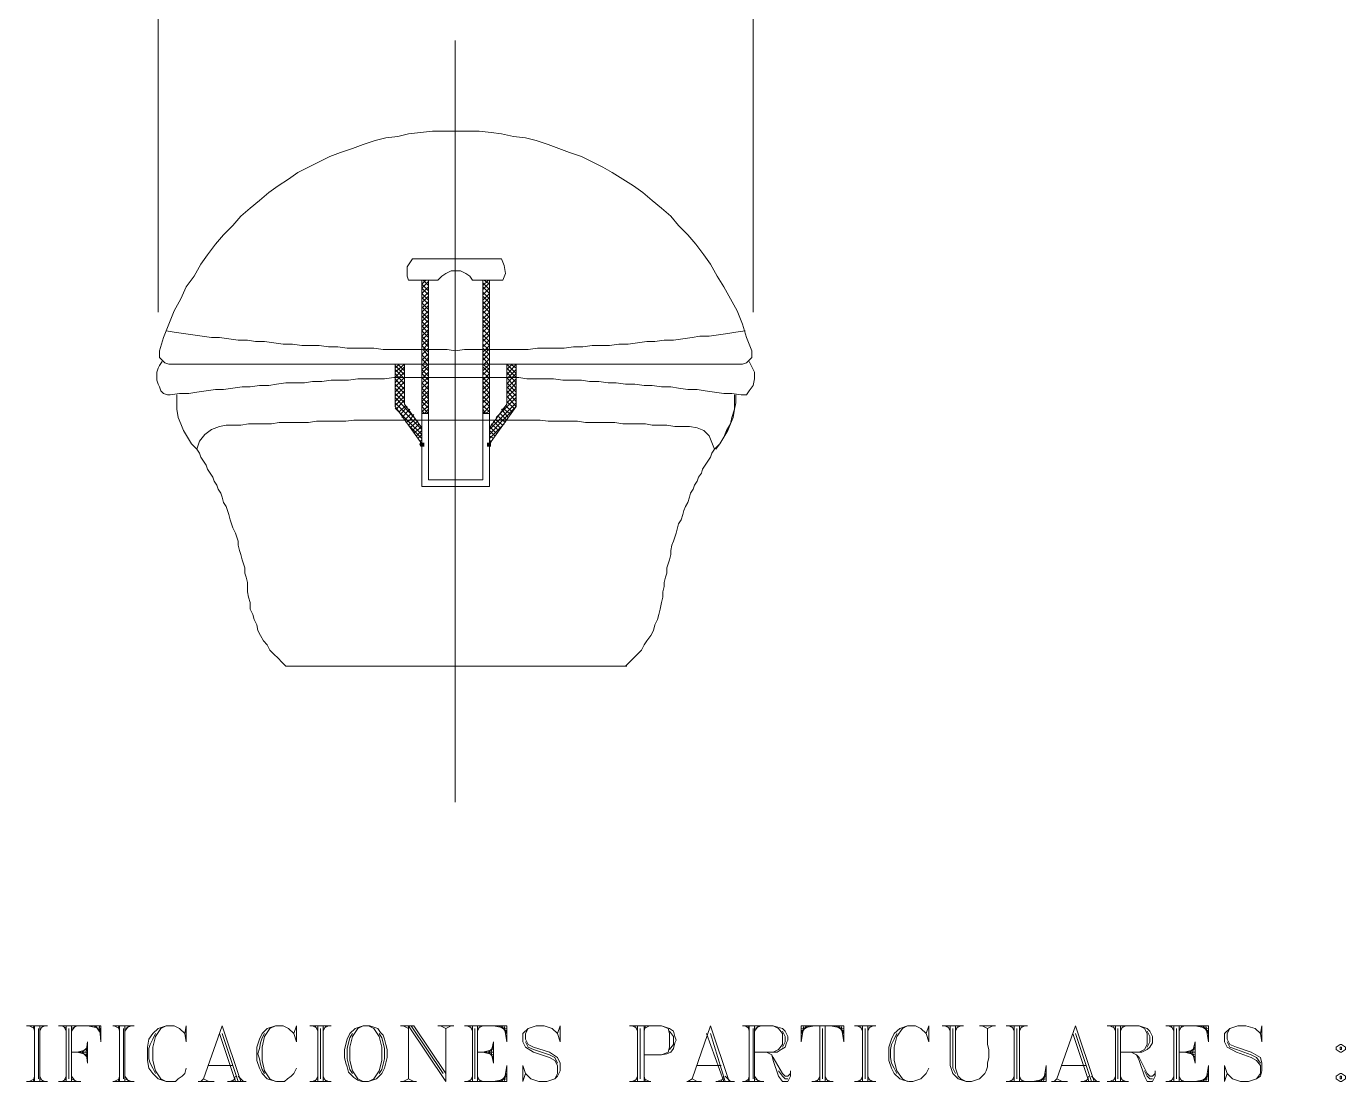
# Model space of a CAD drawing. Extents: x 604418 to 606014, y 1310869 to 1312555.
# Drawn here: x 605427.49 to 605445.74, y 1311143.47 to 1311158.07 of the extents above; entities that cross this region are included whole.
import ezdxf

# ---------------------------------------------------------------- set-up
doc = ezdxf.new("R2010")
doc.units = 0
doc.header["$MEASUREMENT"] = 0
doc.layers.get('0').update_dxf_attribs({"color": 10})

msp = doc.modelspace()

# ---------------------------------------------------------------- hatches: boundary and pattern name
at = {"lineweight": 13}
for points in [[(605432.993, 1311152.29), (605432.993, 1311152.308), (605432.956, 1311152.308), (605432.937, 1311152.308), (605432.919, 1311152.29), (605432.937, 1311152.253), (605432.956, 1311152.253), (605432.993, 1311152.253)], [(605433.914, 1311152.29), (605433.914, 1311152.308), (605433.895, 1311152.308), (605433.858, 1311152.308), (605433.858, 1311152.29), (605433.858, 1311152.253), (605433.895, 1311152.253), (605433.914, 1311152.253)]]:
    msp.add_hatch(color=7, dxfattribs=at).paths.add_polyline_path(points)

# ---------------------------------------------------------------- linework, layer by layer
at = {"color": 7, "lineweight": 13}
for points in [[(605429.309, 1311154.113), (605429.309, 1311160.117)], [(605437.542, 1311154.113), (605437.542, 1311160.117)], [(605433.416, 1311147.335), (605433.416, 1311157.87)], [(605437.523, 1311153.579), (605437.45, 1311153.763), (605437.395, 1311153.947), (605437.321, 1311154.132), (605437.229, 1311154.297), (605437.137, 1311154.463), (605437.045, 1311154.61), (605436.952, 1311154.776), (605436.86, 1311154.905), (605436.75, 1311155.053), (605436.639, 1311155.181), (605436.51, 1311155.31), (605436.4, 1311155.439), (605436.271, 1311155.55), (605436.142, 1311155.66), (605436.013, 1311155.771), (605435.884, 1311155.863), (605435.737, 1311155.955), (605435.59, 1311156.047), (605435.461, 1311156.121), (605435.313, 1311156.194), (605435.166, 1311156.268), (605435, 1311156.323), (605434.853, 1311156.379), (605434.705, 1311156.434), (605434.54, 1311156.489), (605434.392, 1311156.526), (605434.227, 1311156.544), (605434.061, 1311156.581), (605433.914, 1311156.6), (605433.748, 1311156.618), (605433.582, 1311156.618), (605433.416, 1311156.618), (605433.269, 1311156.618), (605433.103, 1311156.618), (605432.937, 1311156.6), (605432.772, 1311156.581), (605432.624, 1311156.544), (605432.458, 1311156.526), (605432.311, 1311156.489), (605432.145, 1311156.434), (605431.998, 1311156.379), (605431.832, 1311156.323), (605431.685, 1311156.268), (605431.538, 1311156.194), (605431.39, 1311156.121), (605431.243, 1311156.047), (605431.114, 1311155.955), (605430.967, 1311155.863), (605430.838, 1311155.771), (605430.709, 1311155.66), (605430.58, 1311155.55), (605430.451, 1311155.439), (605430.34, 1311155.31), (605430.211, 1311155.181), (605430.101, 1311155.053), (605429.99, 1311154.905), (605429.898, 1311154.776), (605429.806, 1311154.61), (605429.696, 1311154.463), (605429.622, 1311154.297), (605429.53, 1311154.132), (605429.456, 1311153.947), (605429.383, 1311153.763), (605429.327, 1311153.579)], [(605432.827, 1311154.85), (605432.79, 1311154.795), (605432.753, 1311154.739), (605432.753, 1311154.684), (605432.753, 1311154.61), (605432.772, 1311154.555)], [(605432.827, 1311154.85), (605434.061, 1311154.85)], [(605434.079, 1311154.555), (605434.116, 1311154.647), (605434.098, 1311154.758), (605434.061, 1311154.85)], [(605433.656, 1311154.555), (605433.619, 1311154.61), (605433.564, 1311154.647), (605433.49, 1311154.684), (605433.416, 1311154.684), (605433.361, 1311154.684), (605433.287, 1311154.647), (605433.232, 1311154.61), (605433.177, 1311154.555)], [(605432.772, 1311154.555), (605433.177, 1311154.555)], [(605432.956, 1311154.555), (605433.048, 1311154.555)], [(605432.956, 1311154.5), (605433.011, 1311154.555)], [(605432.956, 1311151.7), (605432.956, 1311154.555)], [(605432.956, 1311154.445), (605433.048, 1311154.537)], [(605433.048, 1311154.408), (605432.956, 1311154.5)], [(605432.956, 1311154.371), (605433.048, 1311154.463)], [(605433.048, 1311154.482), (605432.974, 1311154.555)], [(605433.048, 1311154.537), (605433.048, 1311154.555)], [(605433.048, 1311151.793), (605433.048, 1311154.555)], [(605433.656, 1311154.555), (605434.079, 1311154.555)], [(605433.803, 1311154.555), (605433.895, 1311154.555)], [(605433.803, 1311154.482), (605433.877, 1311154.555)], [(605433.803, 1311154.555), (605433.803, 1311154.555)], [(605433.803, 1311151.793), (605433.803, 1311154.555)], [(605433.803, 1311154.426), (605433.895, 1311154.518)], [(605433.895, 1311154.426), (605433.803, 1311154.518)], [(605433.895, 1311154.371), (605433.803, 1311154.463)], [(605433.895, 1311154.5), (605433.821, 1311154.555)], [(605433.895, 1311151.7), (605433.895, 1311154.555)], [(605433.048, 1311154.353), (605432.956, 1311154.445)], [(605432.956, 1311154.297), (605433.048, 1311154.389)], [(605433.048, 1311154.279), (605432.956, 1311154.371)], [(605432.956, 1311154.242), (605433.048, 1311154.334)], [(605433.048, 1311154.224), (605432.956, 1311154.316)], [(605433.803, 1311154.353), (605433.895, 1311154.445)], [(605433.895, 1311154.297), (605433.803, 1311154.389)], [(605433.803, 1311154.279), (605433.895, 1311154.371)], [(605433.895, 1311154.242), (605433.803, 1311154.334)], [(605433.803, 1311154.224), (605433.895, 1311154.316)], [(605432.956, 1311154.168), (605433.048, 1311154.261)], [(605433.048, 1311154.15), (605432.956, 1311154.242)], [(605432.956, 1311154.113), (605433.048, 1311154.205)], [(605433.048, 1311154.095), (605432.956, 1311154.187)], [(605432.956, 1311154.04), (605433.048, 1311154.132)], [(605433.048, 1311154.021), (605432.956, 1311154.113)], [(605433.803, 1311154.15), (605433.895, 1311154.261)], [(605433.895, 1311154.168), (605433.803, 1311154.261)], [(605433.895, 1311154.113), (605433.803, 1311154.205)], [(605433.803, 1311154.095), (605433.895, 1311154.187)], [(605433.895, 1311154.04), (605433.803, 1311154.132)], [(605433.803, 1311154.021), (605433.895, 1311154.113)], [(605432.956, 1311153.984), (605433.048, 1311154.076)], [(605433.048, 1311153.966), (605432.956, 1311154.058)], [(605432.956, 1311153.911), (605433.048, 1311154.003)], [(605433.048, 1311153.892), (605432.956, 1311153.984)], [(605432.956, 1311153.855), (605433.048, 1311153.947)], [(605433.048, 1311153.819), (605432.956, 1311153.929)], [(605433.803, 1311153.966), (605433.895, 1311154.058)], [(605433.895, 1311153.966), (605433.803, 1311154.058)], [(605433.895, 1311153.911), (605433.803, 1311154.003)], [(605433.803, 1311153.892), (605433.895, 1311153.984)], [(605433.895, 1311153.855), (605433.803, 1311153.947)], [(605433.803, 1311153.837), (605433.895, 1311153.929)], [(605429.42, 1311153.855), (605429.53, 1311153.837), (605429.659, 1311153.819), (605429.788, 1311153.8), (605429.917, 1311153.782), (605430.046, 1311153.763), (605430.156, 1311153.763), (605430.285, 1311153.745), (605430.414, 1311153.726), (605430.543, 1311153.726), (605430.654, 1311153.708), (605430.782, 1311153.708), (605430.911, 1311153.69), (605431.04, 1311153.671), (605431.169, 1311153.671), (605431.298, 1311153.653), (605431.409, 1311153.653), (605431.538, 1311153.653), (605431.667, 1311153.634), (605431.795, 1311153.634), (605431.924, 1311153.616), (605432.035, 1311153.616), (605432.164, 1311153.616), (605432.293, 1311153.616), (605432.422, 1311153.598), (605432.551, 1311153.598), (605432.661, 1311153.598), (605432.79, 1311153.598), (605432.919, 1311153.598), (605433.048, 1311153.598), (605433.177, 1311153.598), (605433.306, 1311153.598), (605433.416, 1311153.579), (605433.545, 1311153.598), (605433.674, 1311153.598), (605433.803, 1311153.598), (605433.932, 1311153.598), (605434.061, 1311153.598), (605434.171, 1311153.598), (605434.3, 1311153.598), (605434.429, 1311153.598), (605434.558, 1311153.616), (605434.687, 1311153.616), (605434.798, 1311153.616), (605434.927, 1311153.616), (605435.055, 1311153.634), (605435.184, 1311153.634), (605435.313, 1311153.653), (605435.442, 1311153.653), (605435.553, 1311153.653), (605435.682, 1311153.671), (605435.811, 1311153.671), (605435.939, 1311153.69), (605436.068, 1311153.708), (605436.179, 1311153.708), (605436.308, 1311153.726), (605436.437, 1311153.726), (605436.566, 1311153.745), (605436.695, 1311153.763), (605436.805, 1311153.782), (605436.934, 1311153.782), (605437.063, 1311153.8), (605437.192, 1311153.819), (605437.302, 1311153.837), (605437.431, 1311153.855)], [(605432.956, 1311153.782), (605433.048, 1311153.874)], [(605433.048, 1311153.763), (605432.956, 1311153.855)], [(605432.956, 1311153.726), (605433.048, 1311153.819)], [(605433.048, 1311153.69), (605432.956, 1311153.782)], [(605432.956, 1311153.653), (605433.048, 1311153.745)], [(605433.048, 1311153.634), (605432.956, 1311153.726)], [(605433.895, 1311153.782), (605433.803, 1311153.874)], [(605433.803, 1311153.763), (605433.895, 1311153.855)], [(605433.803, 1311153.708), (605433.895, 1311153.8)], [(605433.895, 1311153.708), (605433.803, 1311153.8)], [(605433.895, 1311153.653), (605433.803, 1311153.745)], [(605433.803, 1311153.634), (605433.895, 1311153.726)], [(605429.327, 1311153.579), (605429.327, 1311153.524), (605429.327, 1311153.487), (605429.364, 1311153.45), (605429.401, 1311153.413), (605429.456, 1311153.395)], [(605432.956, 1311153.653), (605433.048, 1311153.561)], [(605432.956, 1311153.524), (605433.029, 1311153.598)], [(605432.956, 1311153.598), (605432.974, 1311153.598)], [(605432.956, 1311153.598), (605432.974, 1311153.598), (605433.048, 1311153.505)], [(605432.956, 1311153.45), (605433.048, 1311153.542)], [(605432.974, 1311153.598), (605433.048, 1311153.69)], [(605433.029, 1311153.598), (605433.048, 1311153.616)], [(605433.877, 1311153.598), (605433.803, 1311153.671)], [(605433.895, 1311153.653), (605433.803, 1311153.561)], [(605433.821, 1311153.598), (605433.803, 1311153.616)], [(605433.895, 1311153.598), (605433.877, 1311153.598), (605433.803, 1311153.505)], [(605433.803, 1311153.45), (605433.895, 1311153.542)], [(605433.895, 1311153.45), (605433.803, 1311153.542)], [(605433.895, 1311153.524), (605433.821, 1311153.598)], [(605433.895, 1311153.579), (605433.877, 1311153.598)], [(605437.395, 1311153.395), (605437.45, 1311153.413), (605437.487, 1311153.45), (605437.523, 1311153.487), (605437.523, 1311153.524), (605437.523, 1311153.579)], [(605429.364, 1311153.432), (605429.327, 1311153.376), (605429.309, 1311153.34), (605429.291, 1311153.284), (605429.291, 1311153.229), (605429.291, 1311153.174), (605429.309, 1311153.119), (605429.327, 1311153.082), (605429.346, 1311153.027)], [(605429.456, 1311153.395), (605437.395, 1311153.395)], [(605432.587, 1311153.284), (605432.716, 1311153.395)], [(605432.587, 1311153.34), (605432.643, 1311153.395)], [(605432.587, 1311153.395), (605432.587, 1311152.806), (605432.956, 1311152.29)], [(605432.716, 1311153.248), (605432.587, 1311153.376)], [(605432.716, 1311153.303), (605432.624, 1311153.395)], [(605432.716, 1311153.376), (605432.698, 1311153.395)], [(605432.716, 1311153.395), (605432.716, 1311152.842), (605432.956, 1311152.511)], [(605433.048, 1311153.432), (605432.956, 1311153.524)], [(605433.048, 1311153.376), (605432.956, 1311153.469)], [(605432.956, 1311153.321), (605433.048, 1311153.395)], [(605432.956, 1311153.395), (605432.974, 1311153.395)], [(605433.048, 1311153.303), (605432.956, 1311153.395)], [(605432.974, 1311153.395), (605433.048, 1311153.487)], [(605433.048, 1311153.395), (605433.048, 1311153.432)], [(605433.416, 1311153.395), (605436.658, 1311153.395)], [(605433.877, 1311153.395), (605433.803, 1311153.487)], [(605433.803, 1311153.376), (605433.895, 1311153.469)], [(605433.803, 1311153.395), (605433.803, 1311153.413)], [(605433.803, 1311153.303), (605433.895, 1311153.395)], [(605433.895, 1311153.321), (605433.803, 1311153.395)], [(605433.895, 1311153.395), (605433.877, 1311153.395)], [(605434.135, 1311153.376), (605434.153, 1311153.395)], [(605434.135, 1311153.321), (605434.208, 1311153.395)], [(605434.135, 1311153.248), (605434.263, 1311153.395)], [(605434.263, 1311153.266), (605434.135, 1311153.395)], [(605434.135, 1311152.842), (605434.135, 1311153.395)], [(605434.263, 1311153.34), (605434.19, 1311153.395)], [(605434.263, 1311153.395), (605434.263, 1311153.395)], [(605434.263, 1311152.806), (605434.263, 1311153.395)], [(605437.487, 1311153.027), (605437.542, 1311153.1), (605437.56, 1311153.192), (605437.56, 1311153.284), (605437.523, 1311153.358), (605437.487, 1311153.432)], [(605437.376, 1311152.971), (605437.247, 1311152.99), (605437.137, 1311152.99), (605437.008, 1311153.008), (605436.879, 1311153.027), (605436.768, 1311153.045), (605436.639, 1311153.045), (605436.51, 1311153.063), (605436.4, 1311153.082), (605436.271, 1311153.082), (605436.142, 1311153.1), (605436.032, 1311153.1), (605435.903, 1311153.119), (605435.774, 1311153.119), (605435.645, 1311153.137), (605435.534, 1311153.137), (605435.405, 1311153.155), (605435.276, 1311153.155), (605435.166, 1311153.174), (605435.037, 1311153.174), (605434.908, 1311153.174), (605434.779, 1311153.192), (605434.669, 1311153.192), (605434.54, 1311153.192), (605434.411, 1311153.192), (605434.3, 1311153.211), (605434.171, 1311153.211), (605434.042, 1311153.211), (605433.914, 1311153.211), (605433.803, 1311153.211), (605433.674, 1311153.211), (605433.545, 1311153.211), (605433.435, 1311153.211), (605433.306, 1311153.211), (605433.177, 1311153.211), (605433.048, 1311153.211), (605432.937, 1311153.211), (605432.808, 1311153.211), (605432.68, 1311153.211), (605432.569, 1311153.211), (605432.44, 1311153.192), (605432.311, 1311153.192), (605432.182, 1311153.192), (605432.072, 1311153.192), (605431.943, 1311153.174), (605431.814, 1311153.174), (605431.703, 1311153.174), (605431.574, 1311153.155), (605431.445, 1311153.155), (605431.335, 1311153.137), (605431.206, 1311153.137), (605431.077, 1311153.137), (605430.948, 1311153.119), (605430.838, 1311153.1), (605430.709, 1311153.1), (605430.58, 1311153.082), (605430.469, 1311153.082), (605430.34, 1311153.063), (605430.211, 1311153.045), (605430.101, 1311153.045), (605429.972, 1311153.027), (605429.843, 1311153.008), (605429.733, 1311152.99), (605429.604, 1311152.99), (605429.475, 1311152.971)], [(605432.587, 1311153.211), (605432.716, 1311153.358)], [(605432.716, 1311153.192), (605432.698, 1311153.211), (605432.587, 1311153.321)], [(605432.587, 1311153.137), (605432.643, 1311153.211), (605432.716, 1311153.284)], [(605432.716, 1311153.119), (605432.587, 1311153.266)], [(605432.587, 1311153.082), (605432.716, 1311153.211)], [(605432.716, 1311153.045), (605432.587, 1311153.192)], [(605432.956, 1311153.266), (605433.048, 1311153.358)], [(605433.048, 1311153.229), (605432.956, 1311153.321)], [(605433.048, 1311153.174), (605432.956, 1311153.266)], [(605432.956, 1311153.137), (605433.048, 1311153.211)], [(605432.956, 1311153.192), (605432.974, 1311153.211)], [(605433.048, 1311153.119), (605432.956, 1311153.211)], [(605432.974, 1311153.211), (605433.048, 1311153.284)], [(605433.048, 1311153.211), (605433.048, 1311153.229)], [(605433.895, 1311153.266), (605433.803, 1311153.358)], [(605433.803, 1311153.248), (605433.895, 1311153.34)], [(605433.877, 1311153.211), (605433.803, 1311153.284)], [(605433.803, 1311153.174), (605433.895, 1311153.266)], [(605433.803, 1311153.119), (605433.895, 1311153.211)], [(605433.895, 1311153.119), (605433.803, 1311153.211)], [(605433.803, 1311153.211), (605433.803, 1311153.211)], [(605433.895, 1311153.192), (605433.877, 1311153.211)], [(605434.263, 1311153.211), (605434.135, 1311153.34)], [(605434.135, 1311153.192), (605434.263, 1311153.321)], [(605434.263, 1311153.137), (605434.135, 1311153.284)], [(605434.135, 1311153.119), (605434.208, 1311153.211), (605434.263, 1311153.266)], [(605434.263, 1311153.063), (605434.135, 1311153.211)], [(605434.135, 1311153.063), (605434.263, 1311153.192)], [(605429.346, 1311153.027), (605429.383, 1311152.99), (605429.438, 1311152.971), (605429.475, 1311152.971)], [(605432.587, 1311153.008), (605432.716, 1311153.155)], [(605432.716, 1311152.99), (605432.587, 1311153.119)], [(605432.587, 1311152.953), (605432.716, 1311153.082)], [(605432.716, 1311152.916), (605432.587, 1311153.063)], [(605432.587, 1311152.879), (605432.716, 1311153.027)], [(605432.956, 1311153.063), (605433.048, 1311153.155)], [(605433.048, 1311153.045), (605432.956, 1311153.137)], [(605432.956, 1311152.99), (605433.048, 1311153.1)], [(605433.048, 1311152.971), (605432.956, 1311153.063)], [(605432.956, 1311152.934), (605433.048, 1311153.027)], [(605433.048, 1311152.916), (605432.956, 1311153.008)], [(605433.895, 1311153.063), (605433.803, 1311153.155)], [(605433.803, 1311153.045), (605433.895, 1311153.137)], [(605433.895, 1311152.99), (605433.803, 1311153.1)], [(605433.803, 1311152.99), (605433.895, 1311153.082)], [(605433.895, 1311152.934), (605433.803, 1311153.027)], [(605433.803, 1311152.916), (605433.895, 1311153.008)], [(605434.135, 1311152.99), (605434.263, 1311153.137)], [(605434.263, 1311153.008), (605434.135, 1311153.137)], [(605434.263, 1311152.953), (605434.135, 1311153.082)], [(605434.135, 1311152.934), (605434.263, 1311153.063)], [(605434.263, 1311152.879), (605434.135, 1311153.027)], [(605437.376, 1311152.971), (605437.45, 1311152.971), (605437.487, 1311153.027)], [(605429.567, 1311152.971), (605429.567, 1311152.861), (605429.567, 1311152.769), (605429.585, 1311152.658), (605429.622, 1311152.566), (605429.659, 1311152.474), (605429.714, 1311152.382), (605429.769, 1311152.29), (605429.843, 1311152.216)], [(605432.716, 1311152.861), (605432.587, 1311152.99)], [(605432.587, 1311152.824), (605432.716, 1311152.953)], [(605432.864, 1311152.64), (605432.587, 1311152.934)], [(605432.956, 1311152.492), (605432.587, 1311152.861)], [(605432.606, 1311152.769), (605432.716, 1311152.898)], [(605432.643, 1311152.732), (605432.735, 1311152.824)], [(605432.956, 1311152.879), (605433.048, 1311152.971)], [(605433.048, 1311152.842), (605432.956, 1311152.934)], [(605432.956, 1311152.806), (605433.048, 1311152.898)], [(605433.048, 1311152.787), (605432.956, 1311152.879)], [(605432.956, 1311152.732), (605433.048, 1311152.824)], [(605433.803, 1311152.861), (605433.895, 1311152.953)], [(605433.895, 1311152.861), (605433.803, 1311152.953)], [(605433.895, 1311152.806), (605433.803, 1311152.898)], [(605433.803, 1311152.787), (605433.895, 1311152.879)], [(605433.895, 1311152.732), (605433.803, 1311152.824)], [(605433.895, 1311152.492), (605434.024, 1311152.621), (605434.263, 1311152.861)], [(605433.895, 1311152.511), (605434.135, 1311152.842)], [(605433.987, 1311152.658), (605434.263, 1311152.934)], [(605434.208, 1311152.732), (605434.116, 1311152.824)], [(605434.135, 1311152.861), (605434.263, 1311152.99)], [(605434.263, 1311152.806), (605434.135, 1311152.953)], [(605434.245, 1311152.769), (605434.135, 1311152.879)], [(605437.008, 1311152.216), (605437.081, 1311152.29), (605437.137, 1311152.382), (605437.174, 1311152.474), (605437.229, 1311152.566), (605437.247, 1311152.658), (605437.284, 1311152.769), (605437.284, 1311152.861), (605437.284, 1311152.971)], [(605437.026, 1311152.216), (605437.081, 1311152.29), (605437.137, 1311152.382), (605437.192, 1311152.474), (605437.229, 1311152.566), (605437.266, 1311152.658), (605437.284, 1311152.769), (605437.302, 1311152.861), (605437.302, 1311152.971)], [(605432.956, 1311152.419), (605432.753, 1311152.621), (605432.587, 1311152.787)], [(605432.661, 1311152.695), (605432.753, 1311152.806)], [(605432.68, 1311152.658), (605432.79, 1311152.769)], [(605432.716, 1311152.621), (605432.808, 1311152.713)], [(605432.735, 1311152.585), (605432.79, 1311152.621), (605432.845, 1311152.695)], [(605432.772, 1311152.548), (605432.845, 1311152.621), (605432.864, 1311152.64)], [(605433.048, 1311152.713), (605432.956, 1311152.806)], [(605432.993, 1311152.713), (605432.956, 1311152.75)], [(605433.048, 1311152.713), (605432.956, 1311152.713)], [(605432.993, 1311152.713), (605433.048, 1311152.769)], [(605433.803, 1311152.713), (605433.895, 1311152.806)], [(605433.84, 1311152.713), (605433.803, 1311152.769)], [(605433.895, 1311152.713), (605433.803, 1311152.713)], [(605433.84, 1311152.713), (605433.895, 1311152.75)], [(605433.895, 1311152.419), (605434.079, 1311152.621), (605434.263, 1311152.806)], [(605433.895, 1311152.29), (605434.263, 1311152.806)], [(605434.079, 1311152.548), (605433.987, 1311152.621), (605433.987, 1311152.64)], [(605434.116, 1311152.585), (605434.006, 1311152.677)], [(605434.135, 1311152.621), (605434.042, 1311152.713)], [(605434.153, 1311152.658), (605434.061, 1311152.769)], [(605434.19, 1311152.695), (605434.079, 1311152.787)], [(605430.156, 1311152.529), (605430.046, 1311152.492), (605429.954, 1311152.419), (605429.88, 1311152.327), (605429.843, 1311152.216)], [(605436.768, 1311152.511), (605436.658, 1311152.529), (605436.566, 1311152.529), (605436.455, 1311152.529), (605436.345, 1311152.548), (605436.253, 1311152.548), (605436.142, 1311152.548), (605436.05, 1311152.566), (605435.939, 1311152.566), (605435.829, 1311152.566), (605435.737, 1311152.566), (605435.626, 1311152.585), (605435.516, 1311152.585), (605435.424, 1311152.585), (605435.313, 1311152.585), (605435.221, 1311152.585), (605435.111, 1311152.603), (605435, 1311152.603), (605434.908, 1311152.603), (605434.798, 1311152.603), (605434.705, 1311152.603), (605434.595, 1311152.621), (605434.484, 1311152.621), (605434.392, 1311152.621), (605434.282, 1311152.621), (605434.19, 1311152.621), (605434.079, 1311152.621), (605433.969, 1311152.621), (605433.877, 1311152.621), (605433.766, 1311152.621), (605433.656, 1311152.621), (605433.564, 1311152.621), (605433.453, 1311152.621), (605433.361, 1311152.621), (605433.25, 1311152.621), (605433.14, 1311152.621), (605433.048, 1311152.621), (605432.937, 1311152.621), (605432.845, 1311152.621), (605432.735, 1311152.621), (605432.624, 1311152.621), (605432.532, 1311152.621), (605432.422, 1311152.621), (605432.33, 1311152.621), (605432.219, 1311152.621), (605432.109, 1311152.621), (605432.016, 1311152.621), (605431.906, 1311152.603), (605431.795, 1311152.603), (605431.703, 1311152.603), (605431.593, 1311152.603), (605431.501, 1311152.603), (605431.39, 1311152.585), (605431.28, 1311152.585), (605431.188, 1311152.585), (605431.077, 1311152.585), (605430.985, 1311152.585), (605430.875, 1311152.566), (605430.764, 1311152.566), (605430.672, 1311152.566), (605430.561, 1311152.566), (605430.451, 1311152.548), (605430.359, 1311152.548), (605430.248, 1311152.548), (605430.156, 1311152.529)], [(605432.956, 1311152.364), (605432.772, 1311152.548)], [(605432.79, 1311152.511), (605432.901, 1311152.603)], [(605432.827, 1311152.474), (605432.919, 1311152.566)], [(605432.845, 1311152.437), (605432.956, 1311152.529)], [(605432.882, 1311152.4), (605432.956, 1311152.474)], [(605433.895, 1311152.364), (605434.098, 1311152.566)], [(605433.987, 1311152.437), (605433.895, 1311152.529)], [(605433.969, 1311152.4), (605433.895, 1311152.474)], [(605434.024, 1311152.474), (605433.914, 1311152.566)], [(605434.042, 1311152.511), (605433.95, 1311152.603)], [(605437.008, 1311152.216), (605436.971, 1311152.308), (605436.934, 1311152.4), (605436.86, 1311152.474), (605436.768, 1311152.511)], [(605432.901, 1311152.364), (605432.956, 1311152.419)], [(605432.937, 1311152.327), (605432.956, 1311152.345)], [(605432.956, 1311152.29), (605432.937, 1311152.308)], [(605433.95, 1311152.364), (605433.895, 1311152.4)], [(605433.914, 1311152.308), (605433.895, 1311152.345)], [(605433.895, 1311152.29), (605433.914, 1311152.327)], [(605430.543, 1311150.319), (605430.543, 1311150.374), (605430.525, 1311150.448), (605430.506, 1311150.503), (605430.506, 1311150.577), (605430.488, 1311150.632), (605430.469, 1311150.687), (605430.451, 1311150.761), (605430.433, 1311150.816), (605430.414, 1311150.89), (605430.414, 1311150.945), (605430.396, 1311151.001), (605430.377, 1311151.056), (605430.34, 1311151.129), (605430.322, 1311151.185), (605430.304, 1311151.24), (605430.285, 1311151.314), (605430.267, 1311151.369), (605430.248, 1311151.424), (605430.211, 1311151.479), (605430.193, 1311151.553), (605430.175, 1311151.608), (605430.138, 1311151.664), (605430.119, 1311151.719), (605430.083, 1311151.774), (605430.064, 1311151.829), (605430.027, 1311151.885), (605429.99, 1311151.94), (605429.972, 1311151.995), (605429.935, 1311152.05), (605429.898, 1311152.106), (605429.88, 1311152.161), (605429.843, 1311152.216)], [(605437.008, 1311152.216), (605436.971, 1311152.161), (605436.952, 1311152.106), (605436.916, 1311152.05), (605436.879, 1311151.995), (605436.842, 1311151.94), (605436.824, 1311151.885), (605436.787, 1311151.829), (605436.768, 1311151.774), (605436.731, 1311151.719), (605436.713, 1311151.664), (605436.676, 1311151.608), (605436.658, 1311151.553), (605436.639, 1311151.479), (605436.603, 1311151.424), (605436.584, 1311151.369), (605436.566, 1311151.314), (605436.547, 1311151.24), (605436.51, 1311151.185), (605436.492, 1311151.129), (605436.474, 1311151.056), (605436.455, 1311151.001), (605436.437, 1311150.945), (605436.418, 1311150.89), (605436.4, 1311150.816), (605436.4, 1311150.761), (605436.382, 1311150.687), (605436.363, 1311150.632), (605436.345, 1311150.577), (605436.345, 1311150.503), (605436.326, 1311150.448), (605436.308, 1311150.374), (605436.308, 1311150.319)], [(605433.416, 1311151.793), (605433.048, 1311151.793)], [(605433.803, 1311151.793), (605433.416, 1311151.793)], [(605433.416, 1311151.7), (605432.956, 1311151.7)], [(605433.895, 1311151.7), (605433.416, 1311151.7)], [(605430.543, 1311150.319), (605430.543, 1311150.245), (605430.561, 1311150.172), (605430.58, 1311150.098), (605430.58, 1311150.006), (605430.617, 1311149.932), (605430.635, 1311149.859), (605430.672, 1311149.785), (605430.69, 1311149.711), (605430.727, 1311149.638), (605430.764, 1311149.564), (605430.819, 1311149.509), (605430.856, 1311149.435), (605430.911, 1311149.38), (605430.967, 1311149.325), (605431.022, 1311149.269), (605431.077, 1311149.214)], [(605435.774, 1311149.214), (605435.829, 1311149.269), (605435.884, 1311149.325), (605435.939, 1311149.38), (605435.995, 1311149.435), (605436.032, 1311149.509), (605436.068, 1311149.564), (605436.124, 1311149.638), (605436.161, 1311149.711), (605436.179, 1311149.785), (605436.216, 1311149.859), (605436.234, 1311149.932), (605436.253, 1311150.006), (605436.271, 1311150.098), (605436.289, 1311150.172), (605436.289, 1311150.245), (605436.308, 1311150.319)], [(605435.792, 1311149.214), (605431.077, 1311149.214)], [(605427.486, 1311144.241), (605427.78, 1311144.241)], [(605427.522, 1311144.241), (605427.596, 1311144.204)], [(605427.578, 1311144.241), (605427.596, 1311144.167)], [(605427.596, 1311144.241), (605427.596, 1311143.468)], [(605427.67, 1311144.241), (605427.67, 1311143.468)], [(605427.707, 1311144.241), (605427.67, 1311144.167)], [(605427.743, 1311144.241), (605427.67, 1311144.204)], [(605427.928, 1311144.241), (605428.517, 1311144.241), (605428.517, 1311144.02)], [(605427.983, 1311144.241), (605428.038, 1311144.204)], [(605428.001, 1311144.241), (605428.038, 1311144.167)], [(605428.038, 1311144.241), (605428.038, 1311143.468)], [(605428.112, 1311144.241), (605428.112, 1311143.468)], [(605428.167, 1311144.241), (605428.112, 1311144.167)], [(605428.186, 1311144.241), (605428.112, 1311144.204)], [(605428.333, 1311144.241), (605428.517, 1311144.204)], [(605428.425, 1311144.241), (605428.517, 1311144.167)], [(605428.443, 1311144.241), (605428.517, 1311144.131)], [(605428.499, 1311144.241), (605428.517, 1311144.02)], [(605428.683, 1311144.241), (605428.977, 1311144.241)], [(605428.701, 1311144.241), (605428.775, 1311144.204)], [(605428.756, 1311144.241), (605428.775, 1311144.167)], [(605428.775, 1311144.241), (605428.775, 1311143.468)], [(605428.849, 1311144.241), (605428.849, 1311143.468)], [(605428.904, 1311144.241), (605428.849, 1311144.167)], [(605428.941, 1311144.241), (605428.849, 1311144.204)], [(605429.677, 1311144.131), (605429.696, 1311144.241), (605429.696, 1311144.02), (605429.677, 1311144.131), (605429.604, 1311144.204), (605429.53, 1311144.241), (605429.42, 1311144.241), (605429.309, 1311144.204), (605429.235, 1311144.131), (605429.18, 1311144.057), (605429.162, 1311143.946), (605429.162, 1311143.762), (605429.18, 1311143.652), (605429.235, 1311143.578), (605429.309, 1311143.504), (605429.364, 1311143.486), (605429.42, 1311143.468), (605429.493, 1311143.468), (605429.548, 1311143.468), (605429.585, 1311143.504), (605429.641, 1311143.541), (605429.677, 1311143.578), (605429.696, 1311143.652)], [(605429.42, 1311144.241), (605429.346, 1311144.204), (605429.272, 1311144.094), (605429.235, 1311143.946), (605429.235, 1311143.762), (605429.272, 1311143.615), (605429.346, 1311143.504), (605429.42, 1311143.468)], [(605430.193, 1311144.241), (605429.935, 1311143.504)], [(605430.193, 1311144.241), (605430.451, 1311143.468)], [(605431.188, 1311144.131), (605431.224, 1311144.241), (605431.224, 1311144.02), (605431.188, 1311144.131), (605431.114, 1311144.204), (605431.04, 1311144.241), (605430.93, 1311144.241), (605430.819, 1311144.204), (605430.746, 1311144.131), (605430.709, 1311144.057), (605430.672, 1311143.946), (605430.672, 1311143.762), (605430.709, 1311143.652), (605430.746, 1311143.578), (605430.819, 1311143.504), (605430.875, 1311143.486), (605430.948, 1311143.468), (605431.003, 1311143.468), (605431.059, 1311143.468), (605431.096, 1311143.504), (605431.151, 1311143.541), (605431.188, 1311143.578), (605431.224, 1311143.652)], [(605430.93, 1311144.241), (605430.856, 1311144.204), (605430.782, 1311144.094), (605430.746, 1311143.946), (605430.746, 1311143.762), (605430.782, 1311143.615), (605430.856, 1311143.504), (605430.93, 1311143.468)], [(605431.409, 1311144.241), (605431.703, 1311144.241)], [(605431.445, 1311144.241), (605431.519, 1311144.204)], [(605431.482, 1311144.241), (605431.519, 1311144.167)], [(605431.519, 1311144.241), (605431.519, 1311143.468)], [(605431.593, 1311144.241), (605431.593, 1311143.468)], [(605431.63, 1311144.241), (605431.593, 1311144.167)], [(605431.667, 1311144.241), (605431.593, 1311144.204)], [(605432.145, 1311144.241), (605432.035, 1311144.204), (605431.961, 1311144.131), (605431.924, 1311144.057), (605431.888, 1311143.91), (605431.888, 1311143.799), (605431.906, 1311143.725), (605431.924, 1311143.67), (605431.943, 1311143.597), (605431.98, 1311143.56), (605432.016, 1311143.523), (605432.072, 1311143.486), (605432.127, 1311143.468), (605432.219, 1311143.468), (605432.33, 1311143.504), (605432.403, 1311143.578), (605432.44, 1311143.652), (605432.477, 1311143.799), (605432.477, 1311143.91), (605432.458, 1311143.983), (605432.44, 1311144.057), (605432.422, 1311144.112), (605432.385, 1311144.149), (605432.348, 1311144.204), (605432.293, 1311144.223), (605432.237, 1311144.241), (605432.145, 1311144.241)], [(605432.145, 1311144.241), (605432.072, 1311144.204), (605431.998, 1311144.094), (605431.961, 1311143.946), (605431.961, 1311143.762), (605431.998, 1311143.615), (605432.072, 1311143.504), (605432.145, 1311143.468)], [(605432.219, 1311143.468), (605432.293, 1311143.504), (605432.366, 1311143.615), (605432.403, 1311143.762), (605432.403, 1311143.946), (605432.366, 1311144.094), (605432.293, 1311144.204), (605432.219, 1311144.241)], [(605432.661, 1311144.241), (605432.845, 1311144.241)], [(605432.698, 1311144.241), (605432.772, 1311144.204)], [(605432.772, 1311143.504), (605432.772, 1311144.241), (605433.287, 1311143.468)], [(605432.808, 1311144.241), (605433.25, 1311143.578)], [(605432.845, 1311144.241), (605433.287, 1311143.578)], [(605433.177, 1311144.241), (605433.398, 1311144.241)], [(605433.214, 1311144.241), (605433.287, 1311144.204), (605433.361, 1311144.241)], [(605433.545, 1311144.241), (605434.135, 1311144.241), (605434.135, 1311144.02)], [(605433.582, 1311144.241), (605433.656, 1311144.204)], [(605433.619, 1311144.241), (605433.656, 1311144.167)], [(605433.656, 1311144.241), (605433.656, 1311143.468)], [(605433.729, 1311144.241), (605433.729, 1311143.468)], [(605433.766, 1311144.241), (605433.729, 1311144.167)], [(605433.803, 1311144.241), (605433.729, 1311144.204)], [(605433.95, 1311144.241), (605434.135, 1311144.204)], [(605434.024, 1311144.241), (605434.135, 1311144.167)], [(605434.061, 1311144.241), (605434.135, 1311144.131)], [(605434.098, 1311144.241), (605434.135, 1311144.02)], [(605434.834, 1311144.131), (605434.871, 1311144.241), (605434.871, 1311144.02), (605434.834, 1311144.131), (605434.761, 1311144.204), (605434.65, 1311144.241), (605434.54, 1311144.241), (605434.429, 1311144.204), (605434.356, 1311144.131), (605434.356, 1311144.02), (605434.392, 1311143.946), (605434.503, 1311143.873), (605434.724, 1311143.799), (605434.798, 1311143.762), (605434.834, 1311143.689), (605434.834, 1311143.578), (605434.798, 1311143.504)], [(605435.829, 1311144.241), (605436.271, 1311144.241), (605436.382, 1311144.204), (605436.437, 1311144.167), (605436.455, 1311144.094), (605436.474, 1311144.039), (605436.455, 1311144.002), (605436.437, 1311143.928), (605436.4, 1311143.873), (605436.345, 1311143.854), (605436.271, 1311143.836), (605436.179, 1311143.836), (605436.105, 1311143.836), (605436.032, 1311143.836)], [(605435.866, 1311144.241), (605435.939, 1311144.204)], [(605435.903, 1311144.241), (605435.939, 1311144.167)], [(605435.939, 1311144.241), (605435.939, 1311143.468)], [(605436.032, 1311144.241), (605436.032, 1311143.468)], [(605436.05, 1311144.241), (605436.032, 1311144.167)], [(605436.105, 1311144.241), (605436.032, 1311144.204)], [(605436.271, 1311144.241), (605436.363, 1311144.204), (605436.382, 1311144.131), (605436.382, 1311143.946), (605436.363, 1311143.873), (605436.271, 1311143.836)], [(605436.952, 1311144.241), (605436.695, 1311143.504)], [(605436.952, 1311144.241), (605437.21, 1311143.468)], [(605437.395, 1311144.241), (605437.818, 1311144.241), (605437.947, 1311144.204), (605437.984, 1311144.167), (605438.021, 1311144.094), (605438.021, 1311144.039), (605438.002, 1311144.002), (605437.984, 1311143.946), (605437.929, 1311143.91), (605437.873, 1311143.873), (605437.8, 1311143.873), (605437.708, 1311143.873), (605437.634, 1311143.873), (605437.56, 1311143.873)], [(605437.431, 1311144.241), (605437.487, 1311144.204)], [(605437.468, 1311144.241), (605437.487, 1311144.167)], [(605437.487, 1311144.241), (605437.487, 1311143.468)], [(605437.56, 1311144.241), (605437.56, 1311143.468)], [(605437.616, 1311144.241), (605437.56, 1311144.167)], [(605437.652, 1311144.241), (605437.56, 1311144.204)], [(605437.818, 1311144.241), (605437.892, 1311144.204), (605437.947, 1311144.131), (605437.947, 1311143.983), (605437.892, 1311143.91), (605437.818, 1311143.873)], [(605438.205, 1311144.241), (605438.205, 1311144.02)], [(605438.794, 1311144.02), (605438.794, 1311144.241), (605438.205, 1311144.241)], [(605438.242, 1311144.241), (605438.205, 1311144.02)], [(605438.279, 1311144.241), (605438.205, 1311144.131)], [(605438.315, 1311144.241), (605438.205, 1311144.167)], [(605438.389, 1311144.241), (605438.205, 1311144.204)], [(605438.463, 1311144.241), (605438.463, 1311143.468)], [(605438.536, 1311144.241), (605438.536, 1311143.468)], [(605438.61, 1311144.241), (605438.794, 1311144.204)], [(605438.684, 1311144.241), (605438.794, 1311144.167)], [(605438.721, 1311144.241), (605438.794, 1311144.131)], [(605438.757, 1311144.241), (605438.794, 1311144.02)], [(605438.942, 1311144.241), (605439.236, 1311144.241)], [(605438.978, 1311144.241), (605439.052, 1311144.204)], [(605439.015, 1311144.241), (605439.052, 1311144.167)], [(605439.052, 1311144.241), (605439.052, 1311143.468)], [(605439.126, 1311144.241), (605439.126, 1311143.468)], [(605439.163, 1311144.241), (605439.126, 1311144.167)], [(605439.199, 1311144.241), (605439.126, 1311144.204)], [(605439.936, 1311144.131), (605439.973, 1311144.241), (605439.973, 1311144.02), (605439.936, 1311144.131), (605439.863, 1311144.204), (605439.789, 1311144.241), (605439.678, 1311144.241), (605439.568, 1311144.204), (605439.494, 1311144.131), (605439.457, 1311144.057), (605439.42, 1311143.946), (605439.42, 1311143.762), (605439.457, 1311143.652), (605439.494, 1311143.578), (605439.568, 1311143.504), (605439.623, 1311143.486), (605439.697, 1311143.468), (605439.752, 1311143.468), (605439.807, 1311143.486), (605439.863, 1311143.504), (605439.899, 1311143.541), (605439.936, 1311143.578), (605439.973, 1311143.652)], [(605439.678, 1311144.241), (605439.605, 1311144.204), (605439.531, 1311144.094), (605439.494, 1311143.946), (605439.494, 1311143.762), (605439.531, 1311143.615), (605439.605, 1311143.504), (605439.678, 1311143.468)], [(605440.157, 1311144.241), (605440.452, 1311144.241)], [(605440.194, 1311144.241), (605440.268, 1311144.204)], [(605440.231, 1311144.241), (605440.268, 1311144.167)], [(605440.268, 1311144.241), (605440.268, 1311143.689), (605440.305, 1311143.578), (605440.378, 1311143.504), (605440.489, 1311143.468), (605440.562, 1311143.468), (605440.618, 1311143.486), (605440.673, 1311143.504), (605440.71, 1311143.541), (605440.747, 1311143.578), (605440.765, 1311143.615), (605440.783, 1311143.67), (605440.783, 1311143.725), (605440.802, 1311143.799), (605440.802, 1311143.854), (605440.802, 1311143.91), (605440.783, 1311143.983), (605440.783, 1311144.039), (605440.783, 1311144.094), (605440.783, 1311144.149), (605440.783, 1311144.204)], [(605440.341, 1311144.241), (605440.341, 1311143.652), (605440.378, 1311143.541), (605440.415, 1311143.504), (605440.489, 1311143.468)], [(605440.378, 1311144.241), (605440.341, 1311144.167)], [(605440.415, 1311144.241), (605440.341, 1311144.204)], [(605440.673, 1311144.241), (605440.894, 1311144.241)], [(605440.71, 1311144.241), (605440.783, 1311144.204), (605440.857, 1311144.241)], [(605441.041, 1311144.241), (605441.336, 1311144.241)], [(605441.078, 1311144.241), (605441.152, 1311144.204)], [(605441.115, 1311144.241), (605441.152, 1311144.167)], [(605441.152, 1311144.241), (605441.152, 1311143.468)], [(605441.225, 1311144.241), (605441.225, 1311143.468)], [(605441.262, 1311144.241), (605441.225, 1311144.167)], [(605441.299, 1311144.241), (605441.225, 1311144.204)], [(605441.999, 1311144.241), (605441.741, 1311143.504)], [(605441.999, 1311144.241), (605442.257, 1311143.468)], [(605442.441, 1311144.241), (605442.883, 1311144.241), (605442.994, 1311144.204), (605443.03, 1311144.167), (605443.067, 1311144.094), (605443.067, 1311144.057), (605443.067, 1311144.002), (605443.03, 1311143.946), (605442.994, 1311143.91), (605442.92, 1311143.873), (605442.846, 1311143.873), (605442.773, 1311143.873), (605442.699, 1311143.873), (605442.625, 1311143.873)], [(605442.478, 1311144.241), (605442.552, 1311144.204)], [(605442.515, 1311144.241), (605442.552, 1311144.167)], [(605442.552, 1311144.241), (605442.552, 1311143.468)], [(605442.625, 1311144.241), (605442.625, 1311143.468)], [(605442.662, 1311144.241), (605442.625, 1311144.167)], [(605442.699, 1311144.241), (605442.625, 1311144.204)], [(605442.883, 1311144.241), (605442.957, 1311144.204), (605442.994, 1311144.131), (605442.994, 1311143.983), (605442.957, 1311143.91), (605442.883, 1311143.873)], [(605443.251, 1311144.241), (605443.841, 1311144.241), (605443.841, 1311144.02)], [(605443.288, 1311144.241), (605443.362, 1311144.204)], [(605443.325, 1311144.241), (605443.362, 1311144.167)], [(605443.362, 1311144.241), (605443.362, 1311143.468)], [(605443.436, 1311144.241), (605443.436, 1311143.468)], [(605443.472, 1311144.241), (605443.436, 1311144.167)], [(605443.509, 1311144.241), (605443.436, 1311144.204)], [(605443.657, 1311144.241), (605443.841, 1311144.204)], [(605443.73, 1311144.241), (605443.841, 1311144.167)], [(605443.767, 1311144.241), (605443.841, 1311144.131)], [(605443.804, 1311144.241), (605443.841, 1311144.02)], [(605444.559, 1311144.131), (605444.578, 1311144.241), (605444.578, 1311144.02), (605444.559, 1311144.131), (605444.485, 1311144.204), (605444.357, 1311144.241), (605444.246, 1311144.241), (605444.136, 1311144.204), (605444.062, 1311144.131), (605444.062, 1311144.02), (605444.099, 1311143.946), (605444.228, 1311143.873), (605444.43, 1311143.799), (605444.504, 1311143.762), (605444.559, 1311143.689), (605444.559, 1311143.578), (605444.504, 1311143.504)], [(605427.651, 1311144.204), (605427.651, 1311143.504)], [(605428.075, 1311144.204), (605428.075, 1311143.504)], [(605428.83, 1311144.204), (605428.83, 1311143.504)], [(605429.272, 1311144.131), (605429.235, 1311144.057), (605429.198, 1311143.983), (605429.18, 1311143.928), (605429.18, 1311143.854), (605429.18, 1311143.781), (605429.198, 1311143.725), (605429.235, 1311143.652), (605429.272, 1311143.578)], [(605430.156, 1311144.131), (605430.377, 1311143.468)], [(605430.193, 1311144.131), (605430.414, 1311143.468)], [(605430.782, 1311144.131), (605430.746, 1311144.075), (605430.727, 1311144.002), (605430.709, 1311143.928), (605430.69, 1311143.854), (605430.709, 1311143.781), (605430.727, 1311143.707), (605430.746, 1311143.633), (605430.782, 1311143.578)], [(605431.556, 1311144.204), (605431.556, 1311143.504)], [(605431.998, 1311144.131), (605431.961, 1311144.075), (605431.943, 1311144.002), (605431.924, 1311143.928), (605431.924, 1311143.854), (605431.924, 1311143.781), (605431.943, 1311143.707), (605431.961, 1311143.633), (605431.998, 1311143.578)], [(605432.366, 1311143.578), (605432.403, 1311143.633), (605432.422, 1311143.707), (605432.44, 1311143.781), (605432.44, 1311143.854), (605432.44, 1311143.928), (605432.422, 1311144.002), (605432.403, 1311144.075), (605432.366, 1311144.131)], [(605433.287, 1311144.204), (605433.287, 1311143.468)], [(605433.692, 1311144.204), (605433.692, 1311143.504)], [(605434.429, 1311144.204), (605434.392, 1311144.131), (605434.392, 1311144.057), (605434.429, 1311143.983), (605434.503, 1311143.946), (605434.724, 1311143.873), (605434.834, 1311143.799), (605434.871, 1311143.725), (605434.871, 1311143.615), (605434.834, 1311143.541), (605434.798, 1311143.504), (605434.687, 1311143.468), (605434.577, 1311143.468), (605434.466, 1311143.504), (605434.392, 1311143.578), (605434.356, 1311143.689), (605434.356, 1311143.468), (605434.392, 1311143.578)], [(605435.976, 1311144.204), (605435.976, 1311143.504)], [(605436.382, 1311144.167), (605436.437, 1311144.094), (605436.437, 1311143.983), (605436.382, 1311143.91)], [(605436.897, 1311144.131), (605437.137, 1311143.468)], [(605436.952, 1311144.131), (605437.155, 1311143.468)], [(605437.542, 1311144.204), (605437.542, 1311143.504)], [(605437.947, 1311144.167), (605437.984, 1311144.094), (605437.984, 1311144.02), (605437.947, 1311143.946)], [(605438.5, 1311144.204), (605438.5, 1311143.504)], [(605439.089, 1311144.204), (605439.089, 1311143.504)], [(605439.531, 1311144.131), (605439.494, 1311144.057), (605439.457, 1311143.983), (605439.439, 1311143.91), (605439.439, 1311143.854), (605439.439, 1311143.799), (605439.457, 1311143.725), (605439.494, 1311143.652), (605439.531, 1311143.578)], [(605440.305, 1311144.204), (605440.305, 1311143.652), (605440.341, 1311143.578)], [(605441.189, 1311144.204), (605441.189, 1311143.504)], [(605441.962, 1311144.131), (605442.183, 1311143.468)], [(605441.999, 1311144.131), (605442.22, 1311143.468)], [(605442.588, 1311144.204), (605442.588, 1311143.504)], [(605442.994, 1311144.167), (605443.03, 1311144.094), (605443.03, 1311144.02), (605442.994, 1311143.946)], [(605443.399, 1311144.204), (605443.399, 1311143.504)], [(605444.136, 1311144.204), (605444.099, 1311144.131), (605444.099, 1311144.057), (605444.136, 1311143.983), (605444.228, 1311143.946), (605444.43, 1311143.873), (605444.559, 1311143.799), (605444.578, 1311143.725), (605444.578, 1311143.615), (605444.559, 1311143.541), (605444.504, 1311143.504), (605444.393, 1311143.468), (605444.283, 1311143.468), (605444.172, 1311143.504), (605444.099, 1311143.578), (605444.062, 1311143.689), (605444.062, 1311143.468), (605444.099, 1311143.578)], [(605428.112, 1311143.873), (605428.333, 1311143.873)], [(605428.333, 1311143.91), (605428.186, 1311143.873), (605428.333, 1311143.836)], [(605428.333, 1311143.946), (605428.259, 1311143.873), (605428.333, 1311143.799)], [(605428.333, 1311144.02), (605428.314, 1311143.873), (605428.333, 1311143.725)], [(605428.333, 1311144.02), (605428.333, 1311143.725)], [(605433.729, 1311143.873), (605433.95, 1311143.873)], [(605433.95, 1311143.91), (605433.803, 1311143.873), (605433.95, 1311143.836)], [(605433.95, 1311143.946), (605433.877, 1311143.873), (605433.95, 1311143.799)], [(605433.95, 1311144.02), (605433.914, 1311143.873), (605433.95, 1311143.725)], [(605433.95, 1311144.02), (605433.95, 1311143.725)], [(605434.392, 1311144.02), (605434.429, 1311143.946), (605434.503, 1311143.91), (605434.724, 1311143.836), (605434.798, 1311143.799), (605434.834, 1311143.725)], [(605437.726, 1311143.873), (605437.8, 1311143.836), (605437.818, 1311143.762), (605437.892, 1311143.541), (605437.947, 1311143.468), (605438.021, 1311143.468), (605438.058, 1311143.541), (605438.058, 1311143.615)], [(605442.773, 1311143.873), (605442.846, 1311143.836), (605442.883, 1311143.762), (605442.957, 1311143.541), (605442.994, 1311143.468), (605443.067, 1311143.468), (605443.104, 1311143.541), (605443.104, 1311143.615)], [(605443.436, 1311143.873), (605443.657, 1311143.873)], [(605443.657, 1311143.91), (605443.509, 1311143.873), (605443.657, 1311143.836)], [(605443.657, 1311143.946), (605443.583, 1311143.873), (605443.657, 1311143.799)], [(605443.657, 1311144.02), (605443.62, 1311143.873), (605443.657, 1311143.725)], [(605443.657, 1311144.02), (605443.657, 1311143.725)], [(605444.099, 1311144.02), (605444.136, 1311143.946), (605444.228, 1311143.91), (605444.43, 1311143.836), (605444.504, 1311143.799), (605444.559, 1311143.725)], [(605445.664, 1311143.983), (605445.609, 1311143.946), (605445.609, 1311143.91), (605445.664, 1311143.873), (605445.683, 1311143.873), (605445.738, 1311143.91), (605445.738, 1311143.946), (605445.683, 1311143.983), (605445.664, 1311143.983)], [(605445.664, 1311143.946), (605445.664, 1311143.91), (605445.683, 1311143.91), (605445.683, 1311143.946), (605445.664, 1311143.946)], [(605430.009, 1311143.689), (605430.34, 1311143.689)], [(605433.545, 1311143.468), (605434.135, 1311143.468), (605434.135, 1311143.689)], [(605434.098, 1311143.468), (605434.135, 1311143.689)], [(605436.768, 1311143.689), (605437.1, 1311143.689)], [(605437.8, 1311143.836), (605437.818, 1311143.799), (605437.947, 1311143.578), (605437.984, 1311143.541), (605438.021, 1311143.541), (605438.058, 1311143.578)], [(605441.041, 1311143.468), (605441.594, 1311143.468), (605441.594, 1311143.689)], [(605441.557, 1311143.468), (605441.594, 1311143.689)], [(605441.815, 1311143.689), (605442.146, 1311143.689)], [(605442.846, 1311143.836), (605442.883, 1311143.799), (605442.994, 1311143.578), (605443.03, 1311143.541), (605443.067, 1311143.541), (605443.104, 1311143.578)], [(605443.251, 1311143.468), (605443.841, 1311143.468), (605443.841, 1311143.689)], [(605443.804, 1311143.468), (605443.841, 1311143.689)], [(605427.596, 1311143.504), (605427.522, 1311143.468)], [(605427.596, 1311143.541), (605427.578, 1311143.468)], [(605427.67, 1311143.541), (605427.707, 1311143.468)], [(605427.67, 1311143.504), (605427.743, 1311143.468)], [(605428.038, 1311143.504), (605427.983, 1311143.468)], [(605428.038, 1311143.541), (605428.001, 1311143.468)], [(605428.112, 1311143.541), (605428.167, 1311143.468)], [(605428.112, 1311143.504), (605428.186, 1311143.468)], [(605428.775, 1311143.504), (605428.701, 1311143.468)], [(605428.775, 1311143.541), (605428.756, 1311143.468)], [(605428.849, 1311143.541), (605428.904, 1311143.468)], [(605428.849, 1311143.504), (605428.941, 1311143.468)], [(605429.898, 1311143.468), (605429.935, 1311143.504), (605430.009, 1311143.468)], [(605430.377, 1311143.504), (605430.304, 1311143.468)], [(605430.377, 1311143.541), (605430.34, 1311143.468)], [(605430.414, 1311143.541), (605430.488, 1311143.468)], [(605431.519, 1311143.504), (605431.445, 1311143.468)], [(605431.519, 1311143.541), (605431.482, 1311143.468)], [(605431.593, 1311143.541), (605431.63, 1311143.468)], [(605431.593, 1311143.504), (605431.667, 1311143.468)], [(605432.698, 1311143.468), (605432.772, 1311143.504), (605432.845, 1311143.468)], [(605433.656, 1311143.504), (605433.582, 1311143.468)], [(605433.656, 1311143.541), (605433.619, 1311143.468)], [(605433.729, 1311143.541), (605433.766, 1311143.468)], [(605433.729, 1311143.504), (605433.803, 1311143.468)], [(605433.95, 1311143.468), (605434.135, 1311143.504)], [(605434.024, 1311143.468), (605434.135, 1311143.541)], [(605434.061, 1311143.468), (605434.135, 1311143.578)], [(605435.939, 1311143.504), (605435.866, 1311143.468)], [(605435.939, 1311143.541), (605435.903, 1311143.468)], [(605436.032, 1311143.541), (605436.05, 1311143.468)], [(605436.032, 1311143.504), (605436.105, 1311143.468)], [(605436.639, 1311143.468), (605436.695, 1311143.504), (605436.768, 1311143.468)], [(605437.137, 1311143.504), (605437.045, 1311143.468)], [(605437.137, 1311143.541), (605437.1, 1311143.468)], [(605437.155, 1311143.541), (605437.229, 1311143.468)], [(605437.487, 1311143.504), (605437.431, 1311143.468)], [(605437.487, 1311143.541), (605437.468, 1311143.468)], [(605437.56, 1311143.541), (605437.616, 1311143.468)], [(605437.56, 1311143.504), (605437.652, 1311143.468)], [(605437.892, 1311143.615), (605437.947, 1311143.541), (605437.984, 1311143.504), (605438.021, 1311143.504)], [(605438.463, 1311143.504), (605438.389, 1311143.468)], [(605438.463, 1311143.541), (605438.426, 1311143.468)], [(605438.536, 1311143.541), (605438.573, 1311143.468)], [(605438.536, 1311143.504), (605438.61, 1311143.468)], [(605439.052, 1311143.504), (605438.978, 1311143.468)], [(605439.052, 1311143.541), (605439.015, 1311143.468)], [(605439.126, 1311143.541), (605439.163, 1311143.468)], [(605439.126, 1311143.504), (605439.199, 1311143.468)], [(605441.152, 1311143.504), (605441.078, 1311143.468)], [(605441.152, 1311143.541), (605441.115, 1311143.468)], [(605441.225, 1311143.541), (605441.262, 1311143.468)], [(605441.225, 1311143.504), (605441.299, 1311143.468)], [(605441.41, 1311143.468), (605441.594, 1311143.504)], [(605441.483, 1311143.468), (605441.594, 1311143.541)], [(605441.52, 1311143.468), (605441.594, 1311143.578)], [(605441.704, 1311143.468), (605441.741, 1311143.504), (605441.815, 1311143.468)], [(605442.183, 1311143.504), (605442.11, 1311143.468)], [(605442.183, 1311143.541), (605442.146, 1311143.468)], [(605442.22, 1311143.541), (605442.294, 1311143.468)], [(605442.552, 1311143.504), (605442.478, 1311143.468)], [(605442.552, 1311143.541), (605442.515, 1311143.468)], [(605442.625, 1311143.541), (605442.662, 1311143.468)], [(605442.625, 1311143.504), (605442.699, 1311143.468)], [(605442.957, 1311143.615), (605442.994, 1311143.541), (605443.03, 1311143.504), (605443.067, 1311143.504)], [(605443.362, 1311143.504), (605443.288, 1311143.468)], [(605443.362, 1311143.541), (605443.325, 1311143.468)], [(605443.436, 1311143.541), (605443.472, 1311143.468)], [(605443.436, 1311143.504), (605443.509, 1311143.468)], [(605443.657, 1311143.468), (605443.841, 1311143.504)], [(605443.73, 1311143.468), (605443.841, 1311143.541)], [(605443.767, 1311143.468), (605443.841, 1311143.578)], [(605445.664, 1311143.578), (605445.609, 1311143.541), (605445.609, 1311143.504), (605445.664, 1311143.468), (605445.683, 1311143.468), (605445.738, 1311143.504), (605445.738, 1311143.541), (605445.683, 1311143.578), (605445.664, 1311143.578)], [(605445.664, 1311143.541), (605445.664, 1311143.504), (605445.683, 1311143.504), (605445.683, 1311143.541), (605445.664, 1311143.541)], [(605427.486, 1311143.468), (605427.78, 1311143.468)], [(605427.928, 1311143.468), (605428.241, 1311143.468)], [(605428.683, 1311143.468), (605428.977, 1311143.468)], [(605429.862, 1311143.468), (605430.083, 1311143.468)], [(605430.267, 1311143.468), (605430.525, 1311143.468)], [(605431.409, 1311143.468), (605431.703, 1311143.468)], [(605432.661, 1311143.468), (605432.882, 1311143.468)], [(605435.829, 1311143.468), (605436.124, 1311143.468)], [(605436.621, 1311143.468), (605436.824, 1311143.468)], [(605437.026, 1311143.468), (605437.284, 1311143.468)], [(605437.395, 1311143.468), (605437.689, 1311143.468)], [(605438.352, 1311143.468), (605438.647, 1311143.468)], [(605438.942, 1311143.468), (605439.236, 1311143.468)], [(605441.667, 1311143.468), (605441.889, 1311143.468)], [(605442.073, 1311143.468), (605442.331, 1311143.468)], [(605442.441, 1311143.468), (605442.736, 1311143.468)]]:
    msp.add_lwpolyline(points, dxfattribs=at)

doc.saveas('drawing.dxf')
